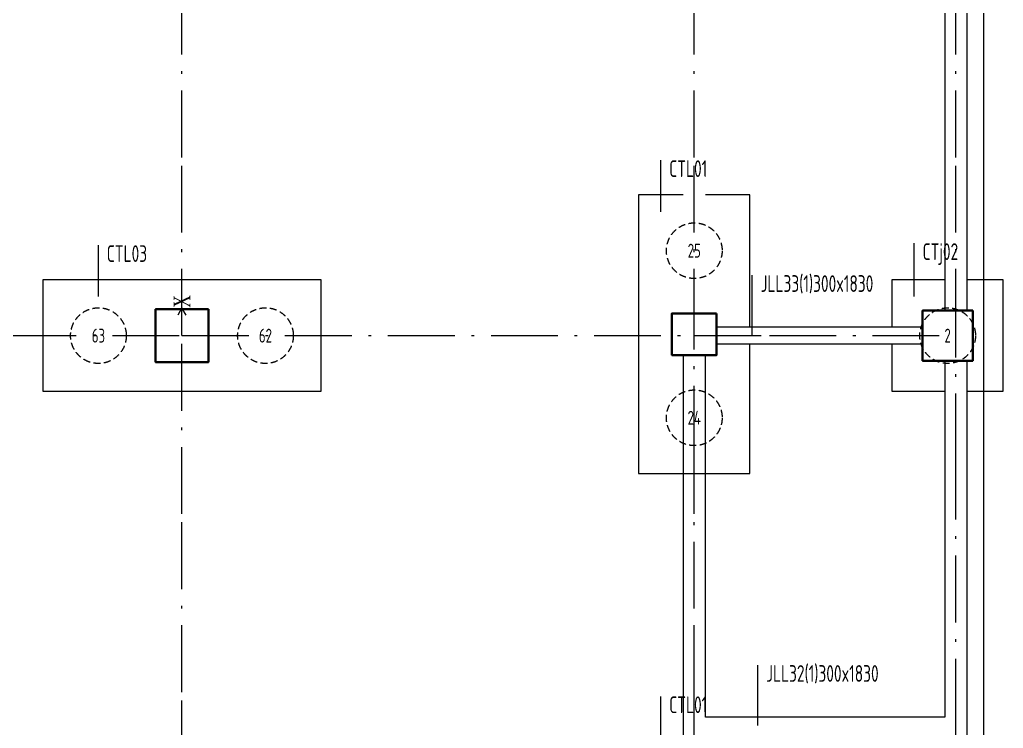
# Model space of a CAD drawing. Header units: millimetres. Extents: x -865 to 70685, y -24438 to 83753.
# Drawn here: x 49971 to 67635, y 55594 to 68316 of the extents above; entities that cross this region are included whole.
import ezdxf
from ezdxf.enums import TextEntityAlignment as Align

# ---------------------------------------------------------------- set-up
doc = ezdxf.new("R2010")
doc.units = ezdxf.units.MM
doc.header["$MEASUREMENT"] = 0
doc.linetypes.add('点划线', pattern=[1850, 1200, -300, 50, -300])
doc.linetypes.add('短虚线', pattern=[187.5, 125, -62.5])
for name, color, linetype, lineweight in [('基础梁集中标注', 2, 'Continuous', 18), ('承台基础', 23, 'Continuous', 18), ('承台集中标注', 7, 'Continuous', 18), ('拉梁', 7, 'Continuous', 18), ('桩', 6, 'Continuous', 18), ('砼柱', 2, 'Continuous', 35), ('筏板基础', 7, 'Continuous', 18), ('网格', 9, '点划线', 18), ('轴线', 9, '点划线', 18)]:
    doc.layers.add(name, color=color, linetype=linetype, lineweight=lineweight)
doc.styles.add('样式 1', font='yjkeng.shx', dxfattribs={"width": 0.7, "height": 300, "bigfont": 'yjkchn.shx'})
doc.styles.add('样式 6', font='', dxfattribs={"width": 0.7, "height": 500})
doc.styles.get('样式 6').set_extended_font_data('Times New Roman')

msp = doc.modelspace()

# ---------------------------------------------------------------- linework, layer by layer
at = {"layer": '基础梁集中标注', "lineweight": 18}
for p, q in [((63127.5, 62644), (63127.5, 63728.6)), ((63227.5, 55644), (63227.5, 56728.6))]:
    msp.add_line(p, q, dxfattribs=at)
at = {"layer": '承台基础', "lineweight": 18}
for p, q in [((61885, 65169), (61085, 65169)), ((61085, 65169), (61085, 60169)), ((63085, 65169), (62285, 65169)), ((63085, 62794), (63085, 65169)), ((66585, 63644), (65635, 63644)), ((65635, 63644), (65635, 62794)), ((67635, 63644), (66985, 63644)), ((67635, 61644), (67635, 63644)), ((63085, 60169), (63085, 62494)), ((65635, 62494), (65635, 61644)), ((65635, 61644), (66585, 61644)), ((66985, 61644), (67635, 61644)), ((61085, 60169), (63085, 60169))]:
    msp.add_line(p, q, dxfattribs=at)
msp.add_lwpolyline([(55385, 61644), (55385, 63644), (50385, 63644), (50385, 61644)], close=True, dxfattribs=at)
at = {"layer": '承台集中标注', "lineweight": 18}
for p, q in [((61485, 64869), (61485, 65792)), ((66035, 63344), (66035, 64301.7)), ((51385, 63344), (51385, 64267)), ((61485, 55244), (61485, 56167))]:
    msp.add_line(p, q, dxfattribs=at)
at = {"layer": '承台集中标注', "color": 9, "lineweight": 18}
msp.add_line((52885, 62644), (52885, 63144), dxfattribs=at)
msp.add_lwpolyline([(52960, 63014.1), (52885, 63144), (52810, 63014.1)], dxfattribs=at)
at = {"layer": '拉梁', "lineweight": 18}
for p, q in [((66585, 69044), (66585, 65844)), ((66985, 65844), (66985, 69044)), ((66585, 65844), (66585, 63094)), ((66985, 63094), (66985, 65844)), ((63435, 62794), (62485, 62794)), ((66185, 62794), (63435, 62794)), ((62485, 62494), (63435, 62494)), ((63435, 62494), (66185, 62494)), ((61885, 62294), (61885, 60544)), ((62285, 60544), (62285, 62294)), ((66585, 62194), (66585, 60404)), ((66985, 60404), (66985, 62194)), ((61885, 60544), (61885, 59444)), ((62285, 59444), (62285, 60544)), ((66585, 60404), (66585, 55794)), ((66985, 55644), (66985, 60404)), ((61885, 59444), (61885, 57744)), ((62285, 57744), (62285, 59444)), ((61885, 57744), (61885, 56244)), ((62285, 56244), (62285, 57744)), ((61885, 56244), (61885, 55644)), ((62285, 55794), (62285, 56244)), ((61885, 55644), (61885, 53444)), ((63435, 55794), (62285, 55794)), ((65485, 55794), (63435, 55794)), ((66585, 55794), (65485, 55794)), ((66985, 53494), (66985, 55644))]:
    msp.add_line(p, q, dxfattribs=at)
at = {"layer": '桩', "linetype": '短虚线', "lineweight": 18}
for centre in [(62085, 64169), (51385, 62644), (54385, 62644), (66635, 62644), (62085, 61169)]:
    msp.add_circle(centre, 500, dxfattribs=at)
at = {"layer": '砼柱', "lineweight": 35}
for points in [[(53360, 63119), (52410, 63119), (52410, 62169), (53360, 62169)], [(67085, 63094), (66185, 63094), (66185, 62194), (67085, 62194)], [(62485, 63044), (61685, 63044), (61685, 62294), (62485, 62294)]]:
    msp.add_lwpolyline(points, close=True, dxfattribs=at)
at = {"layer": '筏板基础', "lineweight": 18}
msp.add_lwpolyline([(-115, -19555.9), (57585, -19555.9), (57585, 33344), (67285, 33344), (67285, 82344), (-115, 82344)], close=True, dxfattribs=at)
at = {"layer": '网格', "lineweight": 18}
for p, q in [((52885, 65844), (52885, 69044)), ((62085, 65844), (62085, 69044)), ((66785, 65844), (66785, 69044)), ((52885, 62644), (52885, 65844)), ((62085, 62644), (62085, 65844)), ((66785, 62644), (66785, 65844)), ((42385, 62644), (52885, 62644)), ((52885, 62644), (62085, 62644)), ((52885, 59444), (52885, 62644)), ((62085, 62644), (63435, 62644)), ((62085, 60544), (62085, 62644)), ((63435, 62644), (66785, 62644)), ((66785, 60404), (66785, 62644)), ((62085, 59444), (62085, 60544)), ((66785, 55644), (66785, 60404)), ((52885, 56244), (52885, 59444)), ((62085, 57744), (62085, 59444)), ((62085, 56244), (62085, 57744)), ((52885, 53044), (52885, 56244)), ((62085, 55644), (62085, 56244)), ((62085, 53044), (62085, 55644)), ((66785, 53044), (66785, 55644))]:
    msp.add_line(p, q, dxfattribs=at)
at = {"layer": '轴线', "lineweight": 18}
for p, q in [((52885, 65844), (52885, 69044)), ((62085, 65844), (62085, 69044)), ((66785, 65844), (66785, 69044)), ((52885, 62644), (52885, 65844)), ((62085, 62644), (62085, 65844)), ((66785, 62644), (66785, 65844)), ((42385, 62644), (52885, 62644)), ((52885, 59444), (52885, 62644)), ((52885, 62644), (62085, 62644)), ((62085, 62644), (63435, 62644)), ((62085, 60544), (62085, 62644)), ((63435, 62644), (66785, 62644)), ((66785, 60404), (66785, 62644)), ((62085, 59444), (62085, 60544)), ((66785, 55644), (66785, 60404)), ((52885, 56244), (52885, 59444)), ((62085, 57744), (62085, 59444)), ((62085, 56244), (62085, 57744)), ((52885, 53044), (52885, 56244)), ((62085, 55644), (62085, 56244)), ((62085, 53044), (62085, 55644)), ((66785, 53044), (66785, 55644))]:
    msp.add_line(p, q, dxfattribs=at)

# ---------------------------------------------------------------- texts
at = {"layer": '基础梁集中标注', "char_height": 300, "attachment_point": 1, "line_spacing_factor": 0.85, "style": '样式 1'}
for s, insert in [('JLL33(1)300x1830', (63277.5, 63728.6)), ('JLL32(1)300x1830', (63377.5, 56728.6))]:
    msp.add_mtext(s, dxfattribs=dict(at, insert=insert))
at = {"layer": '承台集中标注', "color": 9, "style": '样式 6', "width": 0.7}
msp.add_text('X', height=300, rotation=90, dxfattribs=at).set_placement((52885, 63144), align=Align.MIDDLE_LEFT)
at = {"layer": '承台集中标注', "char_height": 300, "attachment_point": 1, "line_spacing_factor": 0.85, "style": '样式 1'}
for s, insert in [('CTL01', (61635, 65792)), ('CTj02', (66185, 64301.7)), ('CTL01', (61635, 56167))]:
    msp.add_mtext(s, dxfattribs=dict(at, insert=insert))
at = {"layer": '承台集中标注', "insert": (51535, 64267), "char_height": 300, "attachment_point": 1, "rotation": 0, "line_spacing_factor": 0.85, "style": '样式 1'}
msp.add_mtext('CTL03', dxfattribs=at)
at = {"layer": '桩', "style": '样式 1', "width": 0.7}
for s, p in [('25', (62085, 64169)), ('63', (51385, 62644)), ('62', (54385, 62644)), ('2', (66635, 62644)), ('24', (62085, 61169))]:
    msp.add_text(s, height=250, dxfattribs=at).set_placement(p, align=Align.MIDDLE_CENTER)

doc.saveas('drawing.dxf')
